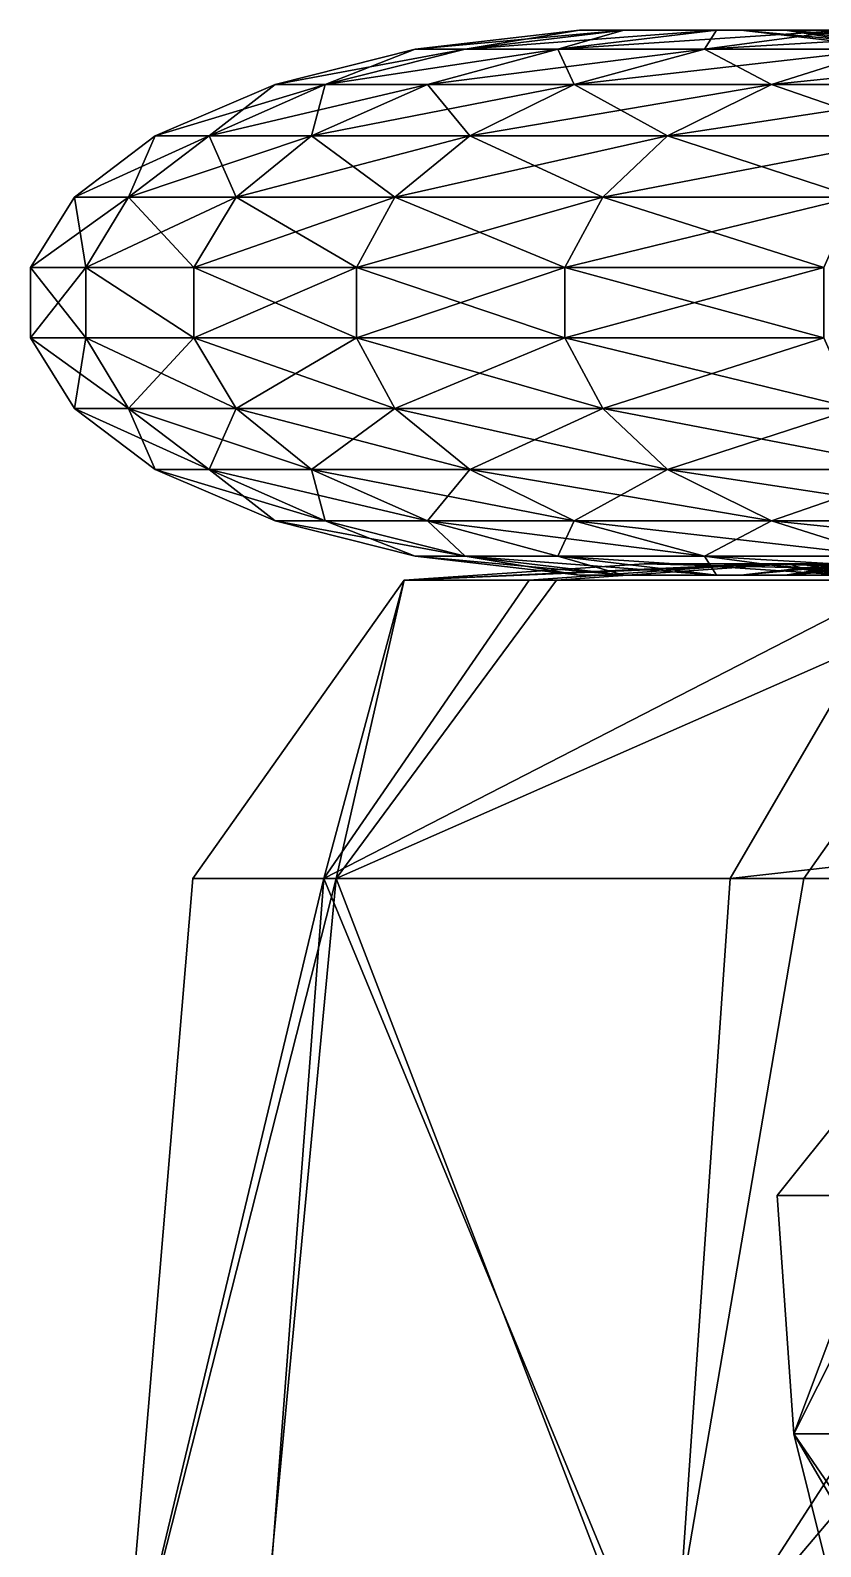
# Model space of a CAD drawing. Extents: x -114 to 115, y -117 to 399.
# Drawn here: x -113.8 to -85.6, y 81.6 to 135.7 of the extents above; entities that cross this region are included whole.
import ezdxf

# ---------------------------------------------------------------- set-up
doc = ezdxf.new("R2010")
doc.units = 0

msp = doc.modelspace()

# ---------------------------------------------------------------- linework, layer by layer
for points in [[(-100.033951, 135.041656, 13.048668), (-94.177704, 135.714996, 13.048668), (-98.252304, 135.041656, 29.786926)], [(-98.252289, 135.041656, -19.490501), (-92.595581, 135.714996, -17.615807), (-100.033951, 135.041656, -2.752243)], [(-92.595581, 135.714996, -17.615807), (-94.177704, 135.714996, -2.752243), (-100.033951, 135.041656, -2.752243)], [(-94.177704, 135.714996, 13.048668), (-100.033951, 135.041656, 13.048668), (-100.033951, 135.041656, -2.752243)], [(-94.177704, 135.714996, -2.752243), (-94.177704, 135.714996, 13.048668), (-100.033951, 135.041656, -2.752243)], [(-94.177704, 135.714996, 13.048668), (-92.595596, 135.714996, 27.912231), (-98.252304, 135.041656, 29.786926)], [(-89.289131, 135.714996, 43.174744), (-94.945839, 135.041656, 45.049435), (-98.252304, 135.041656, 29.786926)], [(-92.595596, 135.714996, 27.912231), (-89.289131, 135.714996, 43.174744), (-98.252304, 135.041656, 29.786926)], [(-92.595581, 135.714996, -17.615807), (-98.252289, 135.041656, -19.490501), (-94.945831, 135.041656, -34.753006)], [(-94.945839, 135.041656, 45.049435), (-89.289131, 135.714996, 43.174744), (-89.722267, 135.041656, 60.647011)], [(-89.72226, 135.041656, -50.350578), (-84.650597, 135.714996, -46.728951), (-94.945831, 135.041656, -34.753006)], [(-84.650597, 135.714996, -46.728951), (-89.289116, 135.714996, -32.878311), (-94.945831, 135.041656, -34.753006)], [(-89.289116, 135.714996, -32.878311), (-92.595581, 135.714996, -17.615807), (-94.945831, 135.041656, -34.753006)], [(-94.177704, 135.714996, 13.048668), (-88.421227, 135.714996, 12.111324), (-92.595596, 135.714996, 27.912231)], [(-86.839111, 135.714996, -16.678459), (-88.421227, 135.714996, -1.814896), (-94.177704, 135.714996, -2.752243)], [(-92.595581, 135.714996, -17.615807), (-86.839111, 135.714996, -16.678459), (-94.177704, 135.714996, -2.752243)], [(-88.421227, 135.714996, -1.814896), (-88.421227, 135.714996, 12.111324), (-94.177704, 135.714996, 13.048668)], [(-94.177704, 135.714996, 13.048668), (-94.177704, 135.714996, -2.752243), (-88.421227, 135.714996, -1.814896)], [(-88.421227, 135.714996, 12.111324), (-86.839111, 135.714996, 26.974888), (-92.595596, 135.714996, 27.912231)], [(-83.924942, 135.714996, 40.426582), (-89.289131, 135.714996, 43.174744), (-92.595596, 135.714996, 27.912231)], [(-92.595596, 135.714996, 27.912231), (-86.839111, 135.714996, 26.974888), (-83.924942, 135.714996, 40.426582)], [(-83.924934, 135.714996, -30.13015), (-86.839111, 135.714996, -16.678459), (-92.595581, 135.714996, -17.615807)], [(-92.595581, 135.714996, -17.615807), (-89.289116, 135.714996, -32.878311), (-83.924934, 135.714996, -30.13015)], [(-89.289131, 135.714996, 43.174744), (-84.650604, 135.714996, 57.025383), (-89.722267, 135.041656, 60.647011)], [(-78.263, 135.714996, 70.709366), (-83.334663, 135.041656, 74.330994), (-89.722267, 135.041656, 60.647011)], [(-84.650604, 135.714996, 57.025383), (-78.263, 135.714996, 70.709366), (-89.722267, 135.041656, 60.647011)], [(-84.650597, 135.714996, -46.728951), (-89.72226, 135.041656, -50.350578), (-83.334656, 135.041656, -64.034569)], [(-89.289131, 135.714996, 43.174744), (-83.924942, 135.714996, 40.426582), (-84.650604, 135.714996, 57.025383)], [(-79.286407, 135.714996, -43.980789), (-83.924934, 135.714996, -30.13015), (-89.289116, 135.714996, -32.878311)], [(-84.650597, 135.714996, -46.728951), (-79.286407, 135.714996, -43.980789), (-89.289116, 135.714996, -32.878311)], [(-88.421227, 135.714996, 12.111324), (-82.564972, 135.041656, 12.111324), (-86.839111, 135.714996, 26.974888)], [(-86.839111, 135.714996, -16.678459), (-81.182404, 135.041656, -14.803764), (-88.421227, 135.714996, -1.814896)], [(-81.182404, 135.041656, -14.803764), (-82.564972, 135.041656, -1.814896), (-88.421227, 135.714996, -1.814896)], [(-82.564972, 135.041656, 12.111324), (-88.421227, 135.714996, 12.111324), (-88.421227, 135.714996, -1.814896)], [(-82.564972, 135.041656, -1.814896), (-82.564972, 135.041656, 12.111324), (-88.421227, 135.714996, -1.814896)], [(-82.564972, 135.041656, 12.111324), (-81.182411, 135.041656, 25.100197), (-86.839111, 135.714996, 26.974888)], [(-78.268234, 135.041656, 38.551891), (-83.924942, 135.714996, 40.426582), (-86.839111, 135.714996, 26.974888)], [(-81.182411, 135.041656, 25.100197), (-78.268234, 135.041656, 38.551891), (-86.839111, 135.714996, 26.974888)], [(-81.182404, 135.041656, -14.803764), (-86.839111, 135.714996, -16.678459), (-83.924934, 135.714996, -30.13015)], [(-105.019226, 133.785202, 13.860432), (-100.033951, 135.041656, 13.048668), (-103.237549, 133.785202, 30.59869)], [(-100.033951, 135.041656, 13.048668), (-105.019226, 133.785202, 13.860432), (-105.019211, 133.785202, -3.564011)], [(-98.252289, 135.041656, -19.490501), (-100.033951, 135.041656, -2.752243), (-105.019211, 133.785202, -3.564011)], [(-103.237549, 133.785202, -20.302269), (-98.252289, 135.041656, -19.490501), (-105.019211, 133.785202, -3.564011)], [(-100.033951, 135.041656, 13.048668), (-105.019211, 133.785202, -3.564011), (-100.033951, 135.041656, -2.752243)], [(-100.033951, 135.041656, 13.048668), (-98.252304, 135.041656, 29.786926), (-103.237549, 133.785202, 30.59869)], [(-103.237549, 133.785202, 30.59869), (-98.252304, 135.041656, 29.786926), (-94.945839, 135.041656, 45.049435)], [(-94.945839, 135.041656, 45.049435), (-99.591354, 133.785217, 47.429413), (-103.237549, 133.785202, 30.59869)], [(-98.252289, 135.041656, -19.490501), (-103.237549, 133.785202, -20.302269), (-94.945831, 135.041656, -34.753006)], [(-103.237549, 133.785202, -20.302269), (-99.591354, 133.785202, -37.132988), (-94.945831, 135.041656, -34.753006)], [(-99.591354, 133.785217, 47.429413), (-94.945839, 135.041656, 45.049435), (-94.36779, 133.785217, 63.026985)], [(-89.72226, 135.041656, -50.350578), (-94.945831, 135.041656, -34.753006), (-99.591354, 133.785202, -37.132988)], [(-94.367775, 133.785202, -52.73056), (-89.72226, 135.041656, -50.350578), (-99.591354, 133.785202, -37.132988)], [(-94.945839, 135.041656, 45.049435), (-89.722267, 135.041656, 60.647011), (-94.36779, 133.785217, 63.026985)], [(-87.323868, 133.785217, 78.116997), (-94.36779, 133.785217, 63.026985), (-89.722267, 135.041656, 60.647011)], [(-94.367775, 133.785202, -52.73056), (-83.334656, 135.041656, -64.034569), (-89.72226, 135.041656, -50.350578)], [(-94.367775, 133.785202, -52.73056), (-87.323845, 133.785202, -67.820564), (-83.334656, 135.041656, -64.034569)], [(-87.323868, 133.785217, 78.116997), (-89.722267, 135.041656, 60.647011), (-83.334663, 135.041656, 74.330994)], [(-87.323868, 133.785217, 78.116997), (-83.334663, 135.041656, 74.330994), (-79.014366, 133.785217, 91.510941)], [(-75.024399, 135.040863, -77.427521), (-83.334656, 135.041656, -64.034569), (-87.323845, 133.785202, -67.820564)], [(-79.015106, 133.786011, -81.215485), (-75.024399, 135.040863, -77.427521), (-87.323845, 133.785202, -67.820564)], [(-109.30629, 131.945618, 13.860432), (-105.019226, 133.785202, 13.860432), (-107.378555, 131.945618, 31.971062)], [(-107.37854, 131.945618, -21.674637), (-103.237549, 133.785202, -20.302269), (-109.30629, 131.945618, -3.564011)], [(-103.237549, 133.785202, -20.302269), (-105.019211, 133.785202, -3.564011), (-109.30629, 131.945618, -3.564011)], [(-105.019226, 133.785202, 13.860432), (-109.30629, 131.945618, 13.860432), (-109.30629, 131.945618, -3.564011)], [(-105.019211, 133.785202, -3.564011), (-105.019226, 133.785202, 13.860432), (-109.30629, 131.945618, -3.564011)], [(-99.591354, 133.785217, 47.429413), (-103.732361, 131.945618, 48.801781), (-107.378555, 131.945618, 31.971062)], [(-103.237549, 133.785202, 30.59869), (-99.591354, 133.785217, 47.429413), (-107.378555, 131.945618, 31.971062)], [(-105.019226, 133.785202, 13.860432), (-103.237549, 133.785202, 30.59869), (-107.378555, 131.945618, 31.971062)], [(-103.237549, 133.785202, -20.302269), (-107.37854, 131.945618, -21.674637), (-103.73233, 131.945618, -38.505356)], [(-103.732361, 131.945618, 48.801781), (-99.591354, 133.785217, 47.429413), (-98.080505, 131.945618, 65.678207)], [(-98.08049, 131.945618, -55.381775), (-94.367775, 133.785202, -52.73056), (-103.73233, 131.945618, -38.505356)], [(-94.367775, 133.785202, -52.73056), (-99.591354, 133.785202, -37.132988), (-103.73233, 131.945618, -38.505356)], [(-99.591354, 133.785202, -37.132988), (-103.237549, 133.785202, -20.302269), (-103.73233, 131.945618, -38.505356)], [(-99.591354, 133.785217, 47.429413), (-94.36779, 133.785217, 63.026985), (-98.080505, 131.945618, 65.678207)], [(-87.323868, 133.785217, 78.116997), (-91.036575, 131.945618, 80.768219), (-98.080505, 131.945618, 65.678207)], [(-94.36779, 133.785217, 63.026985), (-87.323868, 133.785217, 78.116997), (-98.080505, 131.945618, 65.678207)], [(-94.367775, 133.785202, -52.73056), (-98.08049, 131.945618, -55.381775), (-91.036568, 131.945618, -70.471786)], [(-87.323845, 133.785202, -67.820564), (-94.367775, 133.785202, -52.73056), (-91.036568, 131.945618, -70.471786)], [(-91.036575, 131.945618, 80.768219), (-87.323868, 133.785217, 78.116997), (-82.045784, 131.945618, 95.260323)], [(-82.044571, 131.94519, -84.962341), (-79.015106, 133.786011, -81.215485), (-91.036568, 131.945618, -70.471786)], [(-79.015106, 133.786011, -81.215485), (-87.323845, 133.785202, -67.820564), (-91.036568, 131.945618, -70.471786)], [(-87.323868, 133.785217, 78.116997), (-79.014366, 133.785217, 91.510941), (-82.045784, 131.945618, 95.260323)], [(-112.184525, 129.769379, 14.329105), (-109.30629, 131.945618, 13.860432), (-110.25679, 129.769379, 32.439735)], [(-107.37854, 131.945618, -21.674637), (-109.30629, 131.945618, -3.564011), (-112.184525, 129.769379, -4.032684)], [(-110.25679, 129.769379, -22.143311), (-107.37854, 131.945618, -21.674637), (-112.184525, 129.769379, -4.032684)], [(-112.184525, 129.769379, 14.329105), (-109.30629, 131.945618, -3.564011), (-109.30629, 131.945618, 13.860432)], [(-112.184525, 129.769379, 14.329105), (-112.184525, 129.769379, -4.032684), (-109.30629, 131.945618, -3.564011)], [(-109.30629, 131.945618, 13.860432), (-107.378555, 131.945618, 31.971062), (-110.25679, 129.769379, 32.439735)], [(-106.414444, 129.769379, 50.175861), (-110.25679, 129.769379, 32.439735), (-107.378555, 131.945618, 31.971062)], [(-110.25679, 129.769379, -22.143311), (-103.73233, 131.945618, -38.505356), (-107.37854, 131.945618, -21.674637)], [(-110.25679, 129.769379, -22.143311), (-106.414429, 129.769379, -39.87944), (-103.73233, 131.945618, -38.505356)], [(-106.414444, 129.769379, 50.175861), (-107.378555, 131.945618, 31.971062), (-103.732361, 131.945618, 48.801781)], [(-106.414444, 129.769379, 50.175861), (-103.732361, 131.945618, 48.801781), (-100.762589, 129.769379, 67.052284)], [(-98.08049, 131.945618, -55.381775), (-103.73233, 131.945618, -38.505356), (-106.414429, 129.769379, -39.87944)], [(-100.762573, 129.769379, -56.755859), (-98.08049, 131.945618, -55.381775), (-106.414429, 129.769379, -39.87944)], [(-103.732361, 131.945618, 48.801781), (-98.080505, 131.945618, 65.678207), (-100.762589, 129.769379, 67.052284)], [(-93.339737, 129.769379, 82.954063), (-100.762589, 129.769379, 67.052284), (-98.080505, 131.945618, 65.678207)], [(-100.762573, 129.769379, -56.755859), (-91.036568, 131.945618, -70.471786), (-98.08049, 131.945618, -55.381775)], [(-100.762573, 129.769379, -56.755859), (-93.339729, 129.769379, -72.657631), (-91.036568, 131.945618, -70.471786)], [(-93.339737, 129.769379, 82.954063), (-98.080505, 131.945618, 65.678207), (-91.036575, 131.945618, 80.768219)], [(-93.339737, 129.769379, 82.954063), (-91.036575, 131.945618, 80.768219), (-84.348953, 129.769379, 97.446167)], [(-82.044571, 131.94519, -84.962341), (-91.036568, 131.945618, -70.471786), (-93.339729, 129.769379, -72.657631)], [(-84.350143, 129.769806, -87.151291), (-82.044571, 131.94519, -84.962341), (-93.339729, 129.769379, -72.657631)], [(-91.036575, 131.945618, 80.768219), (-82.045784, 131.945618, 95.260323), (-84.348953, 129.769379, 97.446167)], [(-113.753708, 127.256454, 14.329105), (-112.184525, 129.769379, 14.329105), (-111.772491, 127.256462, 32.942055)], [(-112.184525, 129.769379, 14.329105), (-113.753708, 127.256454, 14.329105), (-113.753693, 127.256454, -4.032684)], [(-111.772491, 127.256454, -22.645638), (-110.25679, 129.769379, -22.143311), (-113.753693, 127.256454, -4.032684)], [(-110.25679, 129.769379, -22.143311), (-112.184525, 129.769379, -4.032684), (-113.753693, 127.256454, -4.032684)], [(-112.184525, 129.769379, -4.032684), (-112.184525, 129.769379, 14.329105), (-113.753693, 127.256454, -4.032684)], [(-112.184525, 129.769379, 14.329105), (-110.25679, 129.769379, 32.439735), (-111.772491, 127.256462, 32.942055)], [(-106.414444, 129.769379, 50.175861), (-107.930145, 127.256462, 50.678188), (-111.772491, 127.256462, 32.942055)], [(-110.25679, 129.769379, 32.439735), (-106.414444, 129.769379, 50.175861), (-111.772491, 127.256462, 32.942055)], [(-110.25679, 129.769379, -22.143311), (-111.772491, 127.256454, -22.645638), (-107.930145, 127.256454, -40.381767)], [(-106.414429, 129.769379, -39.87944), (-110.25679, 129.769379, -22.143311), (-107.930145, 127.256454, -40.381767)], [(-107.930145, 127.256462, 50.678188), (-106.414444, 129.769379, 50.175861), (-102.121536, 127.256462, 68.02269)], [(-102.121536, 127.256454, -57.726273), (-100.762573, 129.769379, -56.755859), (-107.930145, 127.256454, -40.381767)], [(-100.762573, 129.769379, -56.755859), (-106.414429, 129.769379, -39.87944), (-107.930145, 127.256454, -40.381767)], [(-106.414444, 129.769379, 50.175861), (-100.762589, 129.769379, 67.052284), (-102.121536, 127.256462, 68.02269)], [(-93.339737, 129.769379, 82.954063), (-94.698692, 127.256462, 83.924477), (-102.121536, 127.256462, 68.02269)], [(-100.762589, 129.769379, 67.052284), (-93.339737, 129.769379, 82.954063), (-102.121536, 127.256462, 68.02269)], [(-100.762573, 129.769379, -56.755859), (-102.121536, 127.256454, -57.726273), (-94.698677, 127.256454, -73.628044)], [(-93.339729, 129.769379, -72.657631), (-100.762573, 129.769379, -56.755859), (-94.698677, 127.256454, -73.628044)], [(-94.698692, 127.256462, 83.924477), (-93.339737, 129.769379, 82.954063), (-85.458527, 127.256462, 98.818542)], [(-85.458519, 127.256454, -88.52211), (-84.350143, 129.769806, -87.151291), (-94.698677, 127.256454, -73.628044)], [(-84.350143, 129.769806, -87.151291), (-93.339729, 129.769379, -72.657631), (-94.698677, 127.256454, -73.628044)], [(-93.339737, 129.769379, 82.954063), (-84.348953, 129.769379, 97.446167), (-85.458527, 127.256462, 98.818542)], [(-113.753708, 127.256454, 14.329105), (-111.772491, 127.256462, 32.942055), (-111.772491, 124.743546, 32.942055)], [(-113.753708, 124.743546, 14.329105), (-113.753708, 127.256454, 14.329105), (-111.772491, 124.743546, 32.942055)], [(-113.753693, 124.743546, -4.032684), (-113.753708, 127.256454, 14.329105), (-113.753708, 124.743546, 14.329105)], [(-113.753693, 124.743546, -4.032684), (-113.753693, 127.256454, -4.032684), (-113.753708, 127.256454, 14.329105)], [(-111.772491, 127.256454, -22.645638), (-113.753693, 127.256454, -4.032684), (-113.753693, 124.743546, -4.032684)], [(-111.772491, 124.743546, -22.645638), (-111.772491, 127.256454, -22.645638), (-113.753693, 124.743546, -4.032684)], [(-111.772491, 127.256462, 32.942055), (-107.930145, 127.256462, 50.678188), (-107.930145, 124.743546, 50.678188)], [(-107.930145, 124.743546, 50.678188), (-111.772491, 124.743546, 32.942055), (-111.772491, 127.256462, 32.942055)], [(-111.772491, 127.256454, -22.645638), (-111.772491, 124.743546, -22.645638), (-107.930145, 124.743538, -40.381767)], [(-107.930145, 124.743538, -40.381767), (-107.930145, 127.256454, -40.381767), (-111.772491, 127.256454, -22.645638)], [(-107.930145, 127.256462, 50.678188), (-102.121536, 127.256462, 68.02269), (-102.121536, 124.743546, 68.02269)], [(-107.930145, 124.743546, 50.678188), (-107.930145, 127.256462, 50.678188), (-102.121536, 124.743546, 68.02269)], [(-102.121536, 127.256454, -57.726273), (-107.930145, 127.256454, -40.381767), (-107.930145, 124.743538, -40.381767)], [(-102.121536, 124.743538, -57.726273), (-102.121536, 127.256454, -57.726273), (-107.930145, 124.743538, -40.381767)], [(-102.121536, 127.256462, 68.02269), (-94.698692, 124.743546, 83.924477), (-102.121536, 124.743546, 68.02269)], [(-102.121536, 127.256462, 68.02269), (-94.698692, 127.256462, 83.924477), (-94.698692, 124.743546, 83.924477)], [(-94.698677, 124.743538, -73.628044), (-94.698677, 127.256454, -73.628044), (-102.121536, 124.743538, -57.726273)], [(-94.698677, 127.256454, -73.628044), (-102.121536, 127.256454, -57.726273), (-102.121536, 124.743538, -57.726273)], [(-94.698692, 127.256462, 83.924477), (-85.458527, 127.256462, 98.818542), (-85.458527, 124.743546, 98.818542)], [(-94.698692, 124.743546, 83.924477), (-94.698692, 127.256462, 83.924477), (-85.458527, 124.743546, 98.818542)], [(-85.458519, 127.256454, -88.52211), (-94.698677, 127.256454, -73.628044), (-94.698677, 124.743538, -73.628044)], [(-85.458519, 124.743538, -88.52211), (-85.458519, 127.256454, -88.52211), (-94.698677, 124.743538, -73.628044)], [(-112.184525, 122.230629, 14.329105), (-113.753708, 124.743546, 14.329105), (-110.25679, 122.230629, 32.439735)], [(-113.753708, 124.743546, 14.329105), (-111.772491, 124.743546, 32.942055), (-110.25679, 122.230629, 32.439735)], [(-112.184525, 122.230629, -4.032684), (-113.753693, 124.743546, -4.032684), (-113.753708, 124.743546, 14.329105)], [(-112.184525, 122.230629, 14.329105), (-112.184525, 122.230629, -4.032684), (-113.753708, 124.743546, 14.329105)], [(-111.772491, 124.743546, -22.645638), (-113.753693, 124.743546, -4.032684), (-112.184525, 122.230629, -4.032684)], [(-110.25679, 122.230629, -22.143318), (-111.772491, 124.743546, -22.645638), (-112.184525, 122.230629, -4.032684)], [(-110.25679, 122.230629, 32.439735), (-111.772491, 124.743546, 32.942055), (-107.930145, 124.743546, 50.678188)], [(-106.414429, 122.230629, -39.87944), (-107.930145, 124.743538, -40.381767), (-111.772491, 124.743546, -22.645638)], [(-110.25679, 122.230629, -22.143318), (-106.414429, 122.230629, -39.87944), (-111.772491, 124.743546, -22.645638)], [(-106.414444, 122.230629, 50.175861), (-110.25679, 122.230629, 32.439735), (-107.930145, 124.743546, 50.678188)], [(-106.414444, 122.230629, 50.175861), (-107.930145, 124.743546, 50.678188), (-100.762589, 122.230629, 67.052284)], [(-107.930145, 124.743546, 50.678188), (-102.121536, 124.743546, 68.02269), (-100.762589, 122.230629, 67.052284)], [(-102.121536, 124.743538, -57.726273), (-107.930145, 124.743538, -40.381767), (-106.414429, 122.230629, -39.87944)], [(-100.762573, 122.230629, -56.755859), (-102.121536, 124.743538, -57.726273), (-106.414429, 122.230629, -39.87944)], [(-100.762589, 122.230629, 67.052284), (-102.121536, 124.743546, 68.02269), (-94.698692, 124.743546, 83.924477)], [(-93.339729, 122.230629, -72.657631), (-94.698677, 124.743538, -73.628044), (-102.121536, 124.743538, -57.726273)], [(-100.762573, 122.230629, -56.755859), (-93.339729, 122.230629, -72.657631), (-102.121536, 124.743538, -57.726273)], [(-93.339737, 122.230629, 82.954063), (-100.762589, 122.230629, 67.052284), (-94.698692, 124.743546, 83.924477)], [(-93.339737, 122.230629, 82.954063), (-94.698692, 124.743546, 83.924477), (-84.348953, 122.230629, 97.446167)], [(-94.698692, 124.743546, 83.924477), (-85.458527, 124.743546, 98.818542), (-84.348953, 122.230629, 97.446167)], [(-85.458519, 124.743538, -88.52211), (-94.698677, 124.743538, -73.628044), (-93.339729, 122.230629, -72.657631)], [(-84.350136, 122.230202, -87.151291), (-85.458519, 124.743538, -88.52211), (-93.339729, 122.230629, -72.657631)], [(-112.184525, 122.230629, 14.329105), (-110.25679, 122.230629, 32.439735), (-107.378555, 120.054375, 31.971062)], [(-109.30629, 120.054375, 13.860432), (-112.184525, 122.230629, 14.329105), (-107.378555, 120.054375, 31.971062)], [(-110.25679, 122.230629, -22.143318), (-112.184525, 122.230629, -4.032684), (-109.30629, 120.054375, -3.564011)], [(-109.30629, 120.054375, -3.564011), (-112.184525, 122.230629, 14.329105), (-109.30629, 120.054375, 13.860432)], [(-109.30629, 120.054375, -3.564011), (-112.184525, 122.230629, -4.032684), (-112.184525, 122.230629, 14.329105)], [(-107.378555, 120.054375, 31.971062), (-110.25679, 122.230629, 32.439735), (-106.414444, 122.230629, 50.175861)], [(-107.378555, 120.054375, -21.674637), (-110.25679, 122.230629, -22.143318), (-109.30629, 120.054375, -3.564011)], [(-103.73233, 120.054375, -38.505363), (-110.25679, 122.230629, -22.143318), (-107.378555, 120.054375, -21.674637)], [(-103.73233, 120.054375, -38.505363), (-106.414429, 122.230629, -39.87944), (-110.25679, 122.230629, -22.143318)], [(-106.414444, 122.230629, 50.175861), (-103.732346, 120.054382, 48.801781), (-107.378555, 120.054375, 31.971062)], [(-106.414444, 122.230629, 50.175861), (-100.762589, 122.230629, 67.052284), (-98.08049, 120.054375, 65.678207)], [(-103.732346, 120.054382, 48.801781), (-106.414444, 122.230629, 50.175861), (-98.08049, 120.054375, 65.678207)], [(-100.762573, 122.230629, -56.755859), (-106.414429, 122.230629, -39.87944), (-103.73233, 120.054375, -38.505363)], [(-98.08049, 120.054375, -55.381775), (-100.762573, 122.230629, -56.755859), (-103.73233, 120.054375, -38.505363)], [(-98.08049, 120.054375, 65.678207), (-100.762589, 122.230629, 67.052284), (-93.339737, 122.230629, 82.954063)], [(-100.762573, 122.230629, -56.755859), (-98.08049, 120.054375, -55.381775), (-91.036568, 120.054375, -70.471786)], [(-91.036568, 120.054375, -70.471786), (-93.339729, 122.230629, -72.657631), (-100.762573, 122.230629, -56.755859)], [(-98.08049, 120.054375, 65.678207), (-93.339737, 122.230629, 82.954063), (-91.036575, 120.054382, 80.768219)], [(-93.339737, 122.230629, 82.954063), (-84.348953, 122.230629, 97.446167), (-82.045792, 120.054382, 95.260323)], [(-91.036575, 120.054382, 80.768219), (-93.339737, 122.230629, 82.954063), (-82.045792, 120.054382, 95.260323)], [(-84.350136, 122.230202, -87.151291), (-93.339729, 122.230629, -72.657631), (-91.036568, 120.054375, -70.471786)], [(-82.044571, 120.054802, -84.962341), (-84.350136, 122.230202, -87.151291), (-91.036568, 120.054375, -70.471786)], [(-105.019226, 118.214798, 13.860435), (-109.30629, 120.054375, 13.860432), (-103.237564, 118.214798, 30.598694)], [(-109.30629, 120.054375, 13.860432), (-107.378555, 120.054375, 31.971062), (-103.237564, 118.214798, 30.598694)], [(-107.378555, 120.054375, -21.674637), (-109.30629, 120.054375, -3.564011), (-105.019226, 118.214798, -3.564011)], [(-109.30629, 120.054375, 13.860432), (-105.019226, 118.214798, 13.860435), (-105.019226, 118.214798, -3.564011)], [(-109.30629, 120.054375, -3.564011), (-109.30629, 120.054375, 13.860432), (-105.019226, 118.214798, -3.564011)], [(-107.378555, 120.054375, 31.971062), (-103.732346, 120.054382, 48.801781), (-103.237564, 118.214798, 30.598694)], [(-103.237549, 118.214798, -20.302269), (-107.378555, 120.054375, -21.674637), (-105.019226, 118.214798, -3.564011)], [(-107.378555, 120.054375, -21.674637), (-103.237549, 118.214798, -20.302269), (-99.591354, 118.21479, -37.132988)], [(-103.73233, 120.054375, -38.505363), (-107.378555, 120.054375, -21.674637), (-99.591354, 118.21479, -37.132988)], [(-99.591354, 118.214798, 47.429413), (-103.732346, 120.054382, 48.801781), (-94.36779, 118.214798, 63.026985)], [(-103.732346, 120.054382, 48.801781), (-98.08049, 120.054375, 65.678207), (-94.36779, 118.214798, 63.026985)], [(-103.732346, 120.054382, 48.801781), (-99.591354, 118.214798, 47.429413), (-103.237564, 118.214798, 30.598694)], [(-98.08049, 120.054375, -55.381775), (-103.73233, 120.054375, -38.505363), (-99.591354, 118.21479, -37.132988)], [(-94.367775, 118.214798, -52.73056), (-98.08049, 120.054375, -55.381775), (-99.591354, 118.21479, -37.132988)], [(-98.08049, 120.054375, 65.678207), (-91.036575, 120.054382, 80.768219), (-94.36779, 118.214798, 63.026985)], [(-98.08049, 120.054375, -55.381775), (-94.367775, 118.214798, -52.73056), (-87.323845, 118.214798, -67.820564)], [(-91.036568, 120.054375, -70.471786), (-98.08049, 120.054375, -55.381775), (-87.323845, 118.214798, -67.820564)], [(-91.036575, 120.054382, 80.768219), (-87.323868, 118.214798, 78.116997), (-94.36779, 118.214798, 63.026985)], [(-87.323868, 118.214798, 78.116997), (-91.036575, 120.054382, 80.768219), (-79.014366, 118.214798, 91.510941)], [(-91.036575, 120.054382, 80.768219), (-82.045792, 120.054382, 95.260323), (-79.014366, 118.214798, 91.510941)], [(-82.044571, 120.054802, -84.962341), (-91.036568, 120.054375, -70.471786), (-87.323845, 118.214798, -67.820564)], [(-79.015106, 118.213989, -81.2155), (-82.044571, 120.054802, -84.962341), (-87.323845, 118.214798, -67.820564)], [(-105.019226, 118.214798, 13.860435), (-103.237564, 118.214798, 30.598694), (-98.252304, 116.958336, 29.786926)], [(-100.033951, 116.958336, 13.048668), (-105.019226, 118.214798, 13.860435), (-98.252304, 116.958336, 29.786926)], [(-103.237549, 118.214798, -20.302269), (-105.019226, 118.214798, -3.564011), (-100.033951, 116.958336, -2.752243)], [(-105.019226, 118.214798, 13.860435), (-100.033951, 116.958336, 13.048668), (-100.033951, 116.958336, -2.752243)], [(-100.033951, 116.958336, -2.752243), (-105.019226, 118.214798, -3.564011), (-105.019226, 118.214798, 13.860435)], [(-98.252304, 116.958336, 29.786926), (-103.237564, 118.214798, 30.598694), (-99.591354, 118.214798, 47.429413)], [(-98.252304, 116.958336, -19.490501), (-103.237549, 118.214798, -20.302269), (-100.033951, 116.958336, -2.752243)], [(-99.591354, 118.21479, -37.132988), (-103.237549, 118.214798, -20.302269), (-98.252304, 116.958336, -19.490501)], [(-99.591354, 118.214798, 47.429413), (-94.36779, 118.214798, 63.026985), (-89.722267, 116.958336, 60.647011)], [(-94.945839, 116.958336, 45.049435), (-99.591354, 118.214798, 47.429413), (-89.722267, 116.958336, 60.647011)], [(-98.252304, 116.958336, 29.786926), (-99.591354, 118.214798, 47.429413), (-94.945839, 116.958336, 45.049435)], [(-94.367775, 118.214798, -52.73056), (-99.591354, 118.21479, -37.132988), (-94.945839, 116.958336, -34.753006)], [(-99.591354, 118.21479, -37.132988), (-98.252304, 116.958336, -19.490501), (-94.945839, 116.958336, -34.753006)], [(-89.72226, 116.958336, -50.350578), (-94.367775, 118.214798, -52.73056), (-94.945839, 116.958336, -34.753006)], [(-89.722267, 116.958336, 60.647011), (-94.36779, 118.214798, 63.026985), (-87.323868, 118.214798, 78.116997)], [(-83.334656, 116.958336, -64.034576), (-94.367775, 118.214798, -52.73056), (-89.72226, 116.958336, -50.350578)], [(-83.334656, 116.958336, -64.034576), (-87.323845, 118.214798, -67.820564), (-94.367775, 118.214798, -52.73056)], [(-89.722267, 116.958336, 60.647011), (-87.323868, 118.214798, 78.116997), (-83.334663, 116.958336, 74.331009)], [(-87.323868, 118.214798, 78.116997), (-79.014366, 118.214798, 91.510941), (-75.025177, 116.958336, 87.724945)], [(-83.334663, 116.958336, 74.331009), (-87.323868, 118.214798, 78.116997), (-75.025177, 116.958336, 87.724945)], [(-79.015106, 118.213989, -81.2155), (-87.323845, 118.214798, -67.820564), (-83.334656, 116.958336, -64.034576)], [(-94.177704, 116.285004, 13.048668), (-100.033951, 116.958336, 13.048668), (-92.595596, 116.285004, 27.912233)], [(-100.033951, 116.958336, 13.048668), (-98.252304, 116.958336, 29.786926), (-92.595596, 116.285004, 27.912233)], [(-98.252304, 116.958336, -19.490501), (-100.033951, 116.958336, -2.752243), (-94.177704, 116.285004, -2.752243)], [(-100.033951, 116.958336, 13.048668), (-94.177704, 116.285004, 13.048668), (-94.177704, 116.285004, -2.752243)], [(-100.033951, 116.958336, -2.752243), (-100.033951, 116.958336, 13.048668), (-94.177704, 116.285004, -2.752243)], [(-92.595596, 116.285004, -17.615807), (-98.252304, 116.958336, -19.490501), (-94.177704, 116.285004, -2.752243)], [(-98.252304, 116.958336, 29.786926), (-94.945839, 116.958336, 45.049435), (-92.595596, 116.285004, 27.912233)], [(-98.252304, 116.958336, -19.490501), (-92.595596, 116.285004, -17.615807), (-89.289131, 116.285004, -32.878319)], [(-94.945839, 116.958336, -34.753006), (-98.252304, 116.958336, -19.490501), (-89.289131, 116.285004, -32.878319)], [(-89.289131, 116.285004, 43.174744), (-94.945839, 116.958336, 45.049435), (-84.650604, 116.285004, 57.025383)], [(-94.945839, 116.958336, 45.049435), (-89.722267, 116.958336, 60.647011), (-84.650604, 116.285004, 57.025383)], [(-89.72226, 116.958336, -50.350578), (-94.945839, 116.958336, -34.753006), (-89.289131, 116.285004, -32.878319)], [(-94.945839, 116.958336, 45.049435), (-89.289131, 116.285004, 43.174744), (-92.595596, 116.285004, 27.912233)], [(-89.722267, 116.958336, 60.647011), (-83.334663, 116.958336, 74.331009), (-84.650604, 116.285004, 57.025383)], [(-84.650597, 116.285004, -46.728951), (-89.72226, 116.958336, -50.350578), (-89.289131, 116.285004, -32.878319)], [(-89.72226, 116.958336, -50.350578), (-84.650597, 116.285004, -46.728951), (-78.262993, 116.285004, -60.412941)], [(-83.334656, 116.958336, -64.034576), (-89.72226, 116.958336, -50.350578), (-78.262993, 116.285004, -60.412941)], [(-82.56498, 116.958336, 12.111324), (-88.421227, 116.285004, 12.111324), (-81.182411, 116.958336, 25.100197)], [(-88.421227, 116.285004, 12.111324), (-86.839111, 116.285004, 26.974888), (-81.182411, 116.958336, 25.100197)], [(-86.839111, 116.285004, -16.678459), (-88.421227, 116.285004, -1.814896), (-82.56498, 116.958336, -1.814896)], [(-88.421227, 116.285004, 12.111324), (-82.56498, 116.958336, 12.111324), (-82.56498, 116.958336, -1.814896)], [(-88.421227, 116.285004, -1.814896), (-88.421227, 116.285004, 12.111324), (-82.56498, 116.958336, -1.814896)], [(-81.182411, 116.958336, -14.803764), (-86.839111, 116.285004, -16.678459), (-82.56498, 116.958336, -1.814896)], [(-86.839111, 116.285004, 26.974888), (-83.924942, 116.285004, 40.426582), (-81.182411, 116.958336, 25.100197)], [(-86.839111, 116.285004, -16.678459), (-81.182411, 116.958336, -14.803764), (-78.268234, 116.958336, -28.255455)], [(-83.924942, 116.285004, -30.130157), (-86.839111, 116.285004, -16.678459), (-78.268234, 116.958336, -28.255455)], [(-86.717926, 116.682587, 51.280865), (-100.427505, 116.097359, 15.130911), (-91.862991, 116.682587, 14.762632)], [(-86.717926, 116.682587, 51.280865), (-94.993454, 116.097359, 53.930649), (-100.427505, 116.097359, 15.130911)], [(-87.718704, 116.682587, -23.401354), (-100.427505, 116.097359, 15.130911), (-95.970428, 116.097359, -25.58526)], [(-87.718704, 116.682587, -23.401354), (-91.862991, 116.682587, 14.762632), (-100.427505, 116.097359, 15.130911)], [(-87.718704, 116.682587, -23.401354), (-95.970428, 116.097359, -25.58526), (-82.599197, 116.097359, -65.636543)], [(-86.717926, 116.682587, 51.280865), (-78.691284, 116.097359, 88.23262), (-94.993454, 116.097359, 53.930649)], [(-86.717926, 116.682587, 51.280865), (-91.862991, 116.682587, 14.762632), (-86.26944, 116.538269, 14.591925)], [(-87.718704, 116.682587, -23.401354), (-86.26944, 116.538269, 14.591925), (-91.862991, 116.682587, 14.762632)], [(-87.718704, 116.682587, -23.401354), (-82.599197, 116.097359, -65.636543), (-75.546532, 116.682587, -60.235558)], [(-87.718704, 116.682587, -23.401354), (-82.43795, 116.538269, -21.456057), (-86.26944, 116.538269, 14.591925)], [(-87.718704, 116.682587, -23.401354), (-70.943474, 116.538269, -56.234703), (-82.43795, 116.538269, -21.456057)], [(-87.718704, 116.682587, -23.401354), (-75.546532, 116.682587, -60.235558), (-70.943474, 116.538269, -56.234703)], [(-86.717926, 116.682587, 51.280865), (-71.398239, 116.682587, 83.588287), (-78.691284, 116.097359, 88.23262)], [(-86.717926, 116.682587, 51.280865), (-66.845161, 116.538269, 79.918381), (-71.398239, 116.682587, 83.588287)], [(-86.717926, 116.682587, 51.280865), (-81.413368, 116.538269, 49.264862), (-66.845161, 116.538269, 79.918381)], [(-86.717926, 116.682587, 51.280865), (-86.26944, 116.538269, 14.591925), (-81.413368, 116.538269, 49.264862)], [(-78.182487, 116.135521, 47.8302), (-86.26944, 116.538269, 14.591925), (-82.889259, 116.135521, 14.532766)], [(-78.182487, 116.135521, 47.8302), (-81.413368, 116.538269, 49.264862), (-86.26944, 116.538269, 14.591925)], [(-79.175568, 116.135521, -20.097445), (-86.26944, 116.538269, 14.591925), (-82.43795, 116.538269, -21.456057)], [(-79.175568, 116.135521, -20.097445), (-82.889259, 116.135521, 14.532766), (-86.26944, 116.538269, 14.591925)], [(-102.852112, 105.45697, 54.565376), (-107.965012, 105.45697, 14.729055), (-100.427505, 116.097359, 15.130911)], [(-103.286362, 105.45697, -27.510454), (-100.427505, 116.097359, 15.130911), (-107.965012, 105.45697, 14.729055)], [(-103.286362, 105.45697, -27.510454), (-95.970428, 116.097359, -25.58526), (-100.427505, 116.097359, 15.130911)], [(-103.286362, 105.45697, -27.510454), (-82.599197, 116.097359, -65.636543), (-95.970428, 116.097359, -25.58526)], [(-103.286362, 105.45697, -27.510454), (-88.807297, 105.456978, -69.749947), (-82.599197, 116.097359, -65.636543)], [(-102.852112, 105.45697, 54.565376), (-78.691284, 116.097359, 88.23262), (-86.17762, 105.45697, 89.616989)], [(-102.852112, 105.45697, 54.565376), (-94.993454, 116.097359, 53.930649), (-78.691284, 116.097359, 88.23262)], [(-102.852112, 105.45697, 54.565376), (-100.427505, 116.097359, 15.130911), (-94.993454, 116.097359, 53.930649)], [(-94.177704, 116.285004, 13.048668), (-92.595596, 116.285004, 27.912233), (-86.839111, 116.285004, 26.974888)], [(-88.421227, 116.285004, 12.111324), (-94.177704, 116.285004, 13.048668), (-86.839111, 116.285004, 26.974888)], [(-92.595596, 116.285004, -17.615807), (-94.177704, 116.285004, -2.752243), (-88.421227, 116.285004, -1.814896)], [(-88.421227, 116.285004, -1.814896), (-94.177704, 116.285004, -2.752243), (-94.177704, 116.285004, 13.048668)], [(-94.177704, 116.285004, 13.048668), (-88.421227, 116.285004, 12.111324), (-88.421227, 116.285004, -1.814896)], [(-89.289131, 116.285004, 43.174744), (-86.839111, 116.285004, 26.974888), (-92.595596, 116.285004, 27.912233)], [(-86.839111, 116.285004, -16.678459), (-92.595596, 116.285004, -17.615807), (-88.421227, 116.285004, -1.814896)], [(-92.595596, 116.285004, -17.615807), (-86.839111, 116.285004, -16.678459), (-83.924942, 116.285004, -30.130157)], [(-83.924942, 116.285004, -30.130157), (-89.289131, 116.285004, -32.878319), (-92.595596, 116.285004, -17.615807)], [(-89.289131, 116.285004, 43.174744), (-84.650604, 116.285004, 57.025383), (-79.286423, 116.285004, 54.277225)], [(-83.924942, 116.285004, 40.426582), (-89.289131, 116.285004, 43.174744), (-79.286423, 116.285004, 54.277225)], [(-89.289131, 116.285004, 43.174744), (-83.924942, 116.285004, 40.426582), (-86.839111, 116.285004, 26.974888)], [(-84.650597, 116.285004, -46.728951), (-89.289131, 116.285004, -32.878319), (-83.924942, 116.285004, -30.130157)], [(-70.155487, 107.556396, -107.571098), (-82.599197, 116.097359, -65.636543), (-88.807297, 105.456978, -69.749947)], [(-65.840065, 105.45697, 117.169846), (-86.17762, 105.45697, 89.616989), (-78.691284, 116.097359, 88.23262)], [(-70.155487, 107.556396, -107.571098), (-90.876663, 75.435822, -69.888069), (-75.438522, 76.004669, -105.12252)], [(-70.155487, 107.556396, -107.571098), (-88.807297, 105.456978, -69.749947), (-90.876663, 75.435822, -69.888069)], [(-102.852112, 105.45697, 54.565376), (-110.477509, 75.435822, 12.589323), (-107.965012, 105.45697, 14.729055)], [(-102.852112, 105.45697, 54.565376), (-105.685776, 75.435822, 50.648308), (-110.477509, 75.435822, 12.589323)], [(-103.286362, 105.45697, -27.510454), (-110.477509, 75.435822, 12.589323), (-105.577301, 75.435822, -28.359583)], [(-103.286362, 105.45697, -27.510454), (-107.965012, 105.45697, 14.729055), (-110.477509, 75.435822, 12.589323)], [(-102.852112, 105.45697, 54.565376), (-91.310577, 75.435822, 83.507019), (-105.685776, 75.435822, 50.648308)], [(-103.286362, 105.45697, -27.510454), (-105.577301, 75.435822, -28.359583), (-90.876663, 75.435822, -69.888069)], [(-103.286362, 105.45697, -27.510454), (-90.876663, 75.435822, -69.888069), (-88.807297, 105.456978, -69.749947)], [(-102.852112, 105.45697, 54.565376), (-86.17762, 105.45697, 89.616989), (-91.310577, 75.435822, 83.507019)], [(-65.840065, 105.45697, 117.169846), (-91.310577, 75.435822, 83.507019), (-86.17762, 105.45697, 89.616989)], [(-65.840065, 105.45697, 117.169846), (-72.520645, 75.435822, 109.597137), (-91.310577, 75.435822, 83.507019)], [(-82.255028, 94.149628, 49.938919), (-84.646713, 97.256447, 14.516516), (-87.132309, 94.149628, 14.542768)], [(-83.330246, 94.149628, -22.131578), (-87.132309, 94.149628, 14.542768), (-84.646713, 97.256447, 14.516516)], [(-82.255028, 94.149628, 49.938919), (-87.132309, 94.149628, 14.542768), (-86.527504, 85.647354, 14.484907)], [(-83.330246, 94.149628, -22.131578), (-86.527504, 85.647354, 14.484907), (-87.132309, 94.149628, 14.542768)], [(-82.255028, 94.149628, 49.938919), (-86.527504, 85.647354, 14.484907), (-81.573029, 85.647362, 49.860527)], [(-83.330246, 94.149628, -22.131578), (-82.683319, 85.647362, -22.14892), (-86.527504, 85.647354, 14.484907)], [(-78.950241, 74.609856, 49.067329), (-81.573029, 85.647362, 49.860527), (-86.527504, 85.647354, 14.484907)], [(-80.092422, 74.609863, -21.452723), (-86.527504, 85.647354, 14.484907), (-82.683319, 85.647362, -22.14892)], [(-78.950241, 74.609856, 49.067329), (-86.527504, 85.647354, 14.484907), (-83.790001, 74.609856, 14.357679)], [(-80.092422, 74.609863, -21.452723), (-83.790001, 74.609856, 14.357679), (-86.527504, 85.647354, 14.484907)]]:
    msp.add_3dface(points)

doc.saveas('drawing.dxf')
